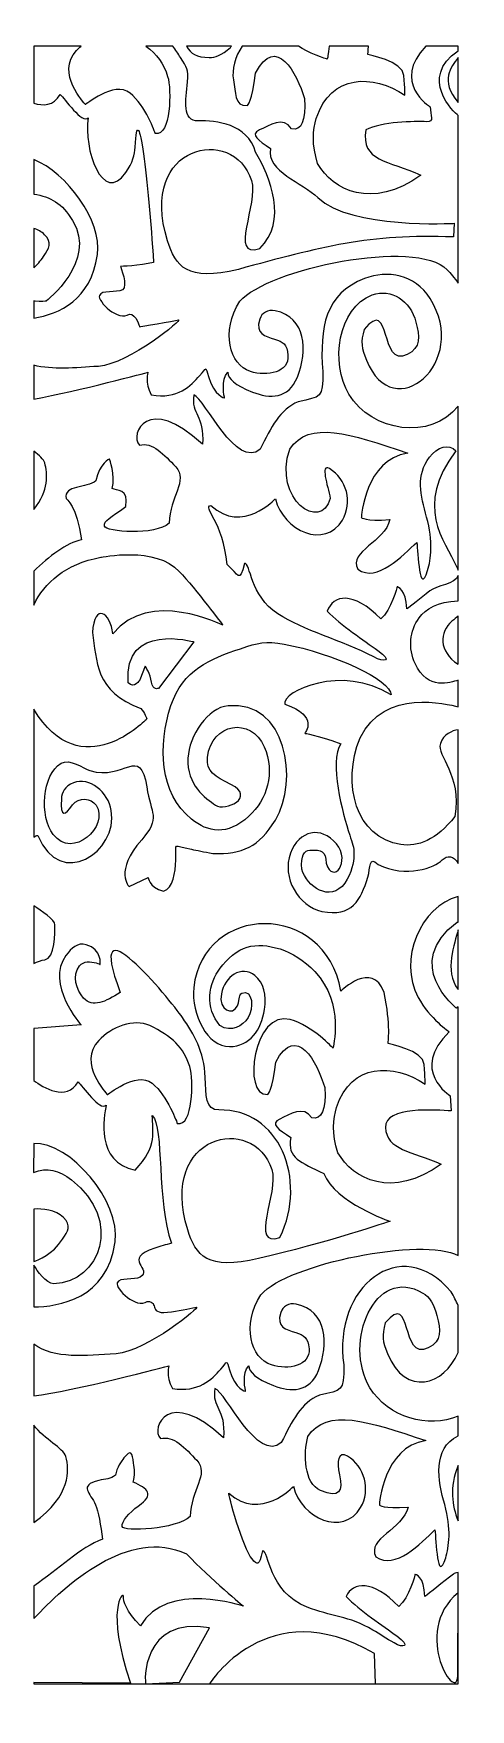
# Model space of a CAD drawing. Header units: centimetres. Extents: x 15.7 to 20.3, y -8.9 to 8.7.
import ezdxf

# ---------------------------------------------------------------- set-up
doc = ezdxf.new("R2010")
doc.units = ezdxf.units.CM
doc.header["$MEASUREMENT"] = 0
doc.layers.add('layer 1', color=7, linetype='Continuous')

msp = doc.modelspace()

# ---------------------------------------------------------------- linework, layer by layer
at = {"layer": 'layer 1', "color": 250}
for points, knots in [([(15.71183, 4.89848), (15.71183, 4.89848), (15.71183, 5.25597), (15.71183, 5.25597), (15.71183, 5.25597), (15.90934, 5.20272), (16.14661, 5.22776), (16.39223, 5.24314), (16.39223, 5.24314), (16.71988, 5.26762), (17.29063, 5.745), (17.23779, 5.73276), (17.23779, 5.73276), (17.18494, 5.72052), (16.82558, 5.65932), (16.82558, 5.65932), (16.82558, 5.65932), (16.82558, 5.65932), (16.79387, 5.79396), (16.71988, 5.79396), (16.71988, 5.79396), (16.60362, 5.70828), (16.38166, 5.92861), (16.4028, 5.98981), (16.4028, 5.98981), (16.42394, 6.05101), (16.58248, 6.01429), (16.64589, 6.05101), (16.64589, 6.05101), (16.70931, 6.08773), (16.62476, 6.29582), (16.62476, 6.29582), (16.62476, 6.29582), (16.62476, 6.29582), (16.82558, 6.3019), (16.97355, 6.33862), (16.97355, 6.33862), (16.91789, 7.18775), (16.81107, 8.13767), (16.77932, 7.55194), (16.77932, 7.55194), (16.77509, 7.47391), (16.75361, 7.38793), (16.68225, 7.28546), (16.68225, 7.28546), (16.43763, 6.93415), (16.23039, 7.53749), (16.28653, 7.86261), (16.28653, 7.86261), (16.22311, 7.78917), (16.03286, 8.0707), (15.99059, 8.10743), (15.99059, 8.10743), (15.91965, 7.98694), (15.81065, 7.98408), (15.71183, 8.01769), (15.71183, 8.01769), (15.71183, 8.01769), (15.71183, 8.61777), (15.71183, 8.61777), (15.71183, 8.61777), (15.71183, 8.61777), (16.21124, 8.61777), (16.21124, 8.61777), (16.21124, 8.61777), (16.19396, 8.60325), (16.1778, 8.58801), (16.16301, 8.57219), (16.16301, 8.57219), (15.9371, 8.33063), (16.25219, 8.01161), (16.25219, 8.00243), (16.25219, 8.00243), (16.25219, 7.98842), (16.55303, 8.25859), (16.72609, 8.12221), (16.72609, 8.12221), (16.88944, 7.99347), (16.99205, 7.69642), (16.99205, 7.69642), (16.99205, 7.69642), (17.15671, 7.66464), (17.16534, 8.15445), (17.12222, 8.29834), (17.12222, 8.29834), (17.08195, 8.43274), (17.0084, 8.53278), (16.89251, 8.61777), (16.89251, 8.61777), (16.89251, 8.61777), (17.17844, 8.61777), (17.17844, 8.61777), (17.17844, 8.61777), (17.20588, 8.57654), (17.23244, 8.53604), (17.25726, 8.49666), (17.25726, 8.49666), (17.32619, 8.38731), (17.34479, 8.37631), (17.33191, 8.24073), (17.33191, 8.24073), (17.3132, 8.04394), (17.27366, 7.82467), (17.44695, 7.82921), (17.44695, 7.82921), (17.62863, 7.83397), (17.96338, 7.80045), (18.04694, 7.50132), (18.04694, 7.50132), (18.20836, 7.2374), (18.38685, 6.76596), (18.09185, 6.48651), (18.09185, 6.48651), (17.76022, 6.36904), (18.08244, 6.96074), (18.00502, 7.20192), (18.00502, 7.20192), (17.81569, 7.79167), (16.80483, 7.5852), (17.12039, 6.5672), (17.12039, 6.5672), (17.20419, 6.2968), (17.32508, 6.13383), (17.86726, 6.26503), (17.86726, 6.26503), (18.72783, 6.4976), (19.24958, 6.64473), (20.13229, 6.60626), (20.13229, 6.60626), (20.13229, 6.60626), (20.1392, 6.75029), (20.1392, 6.75029), (20.1392, 6.75029), (20.1392, 6.75029), (19.04565, 6.68853), (18.70528, 7.02092), (18.70528, 7.02092), (18.54455, 7.17785), (18.15929, 7.29731), (18.20548, 7.53805), (18.20548, 7.53805), (18.07865, 7.62373), (17.98352, 7.68493), (18.08922, 7.73389), (18.08922, 7.73389), (18.19491, 7.78286), (18.34288, 7.88078), (18.42744, 7.74613), (18.42744, 7.74613), (18.53314, 7.72165), (18.57541, 7.83182), (18.56484, 8.06439), (18.56484, 8.06439), (18.48029, 8.33368), (18.2689, 8.74986), (18.04694, 8.33368), (18.04694, 8.33368), (18.01523, 8.02767), (17.96238, 7.99095), (17.96238, 7.99095), (17.96238, 7.99095), (17.81873, 7.97986), (17.84221, 8.13466), (17.81586, 8.26245), (17.81586, 8.26245), (17.79411, 8.36792), (17.83471, 8.50848), (17.90655, 8.61777), (17.90655, 8.61777), (17.90655, 8.61777), (18.49937, 8.61777), (18.49937, 8.61777), (18.49937, 8.61777), (18.59048, 8.54606), (18.80319, 8.48057), (18.80319, 8.48057), (18.80319, 8.48057), (18.80319, 8.48057), (18.8177, 8.53395), (18.82463, 8.61777), (18.82463, 8.61777), (18.82463, 8.61777), (19.23705, 8.61777), (19.23705, 8.61777), (19.23705, 8.61777), (19.23562, 8.55997), (19.23072, 8.52953), (19.23072, 8.52953), (19.23072, 8.52953), (19.23072, 8.52953), (19.60066, 8.45609), (19.61123, 8.3092), (19.61123, 8.3092), (19.62179, 8.16231), (19.62179, 8.10111), (19.62179, 8.10111), (19.62179, 8.10111), (19.28314, 8.32311), (18.84242, 8.32845), (18.68812, 7.85573), (18.68812, 7.85573), (18.64973, 7.7381), (18.63883, 7.58089), (18.70225, 7.37892), (18.70225, 7.37892), (18.86079, 7.09739), (19.273, 6.8893), (19.79091, 7.25651), (19.79091, 7.25651), (19.44211, 7.41564), (19.15674, 7.4034), (19.20958, 7.73389), (19.20958, 7.73389), (19.37275, 7.8234), (19.72432, 7.82402), (19.8504, 7.82111), (19.8504, 7.82111), (19.93398, 7.81921), (19.89245, 7.88198), (19.88603, 7.97871), (19.88603, 7.97871), (19.88603, 7.97871), (19.4771, 8.2329), (19.84144, 8.61777), (19.84144, 8.61777), (19.84144, 8.61777), (20.18131, 8.61777), (20.18131, 8.61777), (20.18131, 8.61777), (20.18131, 8.61777), (20.18346, 8.56885), (20.18346, 8.56885), (20.18346, 8.56885), (19.75954, 8.27931), (20.14372, 7.91456), (20.18131, 7.88594), (20.18131, 7.88594), (20.18131, 7.88594), (20.18131, 6.11887), (20.18131, 6.11887), (20.18131, 6.11887), (20.14383, 6.17548), (20.10447, 6.22256), (20.0675, 6.26062), (20.0675, 6.26062), (19.73675, 6.60129), (18.17631, 6.26851), (17.88277, 5.92856), (17.88277, 5.92856), (17.68099, 5.61056), (17.775, 5.25857), (17.99383, 5.18876), (17.99383, 5.18876), (18.17288, 5.13168), (18.40476, 5.18047), (18.38968, 5.35999), (18.38968, 5.35999), (18.37988, 5.4766), (18.33733, 5.50513), (18.24951, 5.5307), (18.24951, 5.5307), (18.15252, 5.55894), (18.04045, 5.58553), (18.09254, 5.74174), (18.09254, 5.74174), (18.11344, 5.80439), (18.17629, 5.84644), (18.25537, 5.82928), (18.25537, 5.82928), (18.58279, 5.75822), (18.60025, 5.40821), (18.48906, 5.1301), (18.48906, 5.1301), (18.39628, 4.89796), (18.19975, 4.89942), (18.01522, 4.97193), (18.01522, 4.97193), (17.82865, 5.04525), (17.7572, 5.11297), (17.7572, 5.18068), (17.7572, 5.18068), (17.67648, 5.10796), (17.72133, 4.91061), (17.72133, 4.91061), (17.72133, 4.91061), (17.72133, 4.91061), (17.61461, 4.92708), (17.55324, 5.13615), (17.55324, 5.13615), (17.51985, 5.24987), (17.53646, 5.23167), (17.45936, 5.14434), (17.45936, 5.14434), (17.36544, 5.03799), (17.22745, 4.89357), (16.94997, 4.94177), (16.94997, 4.94177), (16.87822, 5.0768), (16.91409, 5.18068), (16.91409, 5.18068), (16.91409, 5.18068), (16.91409, 5.18068), (16.18253, 4.98464), (15.71183, 4.89848)], [0, 0, 0, 0, 0.01298701, 0.01298701, 0.01298701, 0.01298701, 0.02597403, 0.02597403, 0.02597403, 0.02597403, 0.03896104, 0.03896104, 0.03896104, 0.03896104, 0.05194805, 0.05194805, 0.05194805, 0.05194805, 0.06493506, 0.06493506, 0.06493506, 0.06493506, 0.07792208, 0.07792208, 0.07792208, 0.07792208, 0.09090909, 0.09090909, 0.09090909, 0.09090909, 0.1038961, 0.1038961, 0.1038961, 0.1038961, 0.11688312, 0.11688312, 0.11688312, 0.11688312, 0.12987013, 0.12987013, 0.12987013, 0.12987013, 0.14285714, 0.14285714, 0.14285714, 0.14285714, 0.15584416, 0.15584416, 0.15584416, 0.15584416, 0.16883117, 0.16883117, 0.16883117, 0.16883117, 0.18181818, 0.18181818, 0.18181818, 0.18181818, 0.19480519, 0.19480519, 0.19480519, 0.19480519, 0.20779221, 0.20779221, 0.20779221, 0.20779221, 0.22077922, 0.22077922, 0.22077922, 0.22077922, 0.23376623, 0.23376623, 0.23376623, 0.23376623, 0.24675325, 0.24675325, 0.24675325, 0.24675325, 0.25974026, 0.25974026, 0.25974026, 0.25974026, 0.27272727, 0.27272727, 0.27272727, 0.27272727, 0.28571429, 0.28571429, 0.28571429, 0.28571429, 0.2987013, 0.2987013, 0.2987013, 0.2987013, 0.31168831, 0.31168831, 0.31168831, 0.31168831, 0.32467532, 0.32467532, 0.32467532, 0.32467532, 0.33766234, 0.33766234, 0.33766234, 0.33766234, 0.35064935, 0.35064935, 0.35064935, 0.35064935, 0.36363636, 0.36363636, 0.36363636, 0.36363636, 0.37662338, 0.37662338, 0.37662338, 0.37662338, 0.38961039, 0.38961039, 0.38961039, 0.38961039, 0.4025974, 0.4025974, 0.4025974, 0.4025974, 0.41558442, 0.41558442, 0.41558442, 0.41558442, 0.42857143, 0.42857143, 0.42857143, 0.42857143, 0.44155844, 0.44155844, 0.44155844, 0.44155844, 0.45454545, 0.45454545, 0.45454545, 0.45454545, 0.46753247, 0.46753247, 0.46753247, 0.46753247, 0.48051948, 0.48051948, 0.48051948, 0.48051948, 0.49350649, 0.49350649, 0.49350649, 0.49350649, 0.50649351, 0.50649351, 0.50649351, 0.50649351, 0.51948052, 0.51948052, 0.51948052, 0.51948052, 0.53246753, 0.53246753, 0.53246753, 0.53246753, 0.54545455, 0.54545455, 0.54545455, 0.54545455, 0.55844156, 0.55844156, 0.55844156, 0.55844156, 0.57142857, 0.57142857, 0.57142857, 0.57142857, 0.58441558, 0.58441558, 0.58441558, 0.58441558, 0.5974026, 0.5974026, 0.5974026, 0.5974026, 0.61038961, 0.61038961, 0.61038961, 0.61038961, 0.62337662, 0.62337662, 0.62337662, 0.62337662, 0.63636364, 0.63636364, 0.63636364, 0.63636364, 0.64935065, 0.64935065, 0.64935065, 0.64935065, 0.66233766, 0.66233766, 0.66233766, 0.66233766, 0.67532468, 0.67532468, 0.67532468, 0.67532468, 0.68831169, 0.68831169, 0.68831169, 0.68831169, 0.7012987, 0.7012987, 0.7012987, 0.7012987, 0.71428571, 0.71428571, 0.71428571, 0.71428571, 0.72727273, 0.72727273, 0.72727273, 0.72727273, 0.74025974, 0.74025974, 0.74025974, 0.74025974, 0.75324675, 0.75324675, 0.75324675, 0.75324675, 0.76623377, 0.76623377, 0.76623377, 0.76623377, 0.77922078, 0.77922078, 0.77922078, 0.77922078, 0.79220779, 0.79220779, 0.79220779, 0.79220779, 0.80519481, 0.80519481, 0.80519481, 0.80519481, 0.81818182, 0.81818182, 0.81818182, 0.81818182, 0.83116883, 0.83116883, 0.83116883, 0.83116883, 0.84415584, 0.84415584, 0.84415584, 0.84415584, 0.85714286, 0.85714286, 0.85714286, 0.85714286, 0.87012987, 0.87012987, 0.87012987, 0.87012987, 0.88311688, 0.88311688, 0.88311688, 0.88311688, 0.8961039, 0.8961039, 0.8961039, 0.8961039, 0.90909091, 0.90909091, 0.90909091, 0.90909091, 0.92207792, 0.92207792, 0.92207792, 0.92207792, 0.93506494, 0.93506494, 0.93506494, 0.93506494, 0.94805195, 0.94805195, 0.94805195, 0.94805195, 0.96103896, 0.96103896, 0.96103896, 0.96103896, 0.97402597, 0.97402597, 0.97402597, 0.97402597, 1, 1, 1, 1]), ([(17.32204, 8.61777), (17.32204, 8.61777), (17.79599, 8.61777), (17.79599, 8.61777), (17.79599, 8.61777), (17.79161, 8.61257), (17.78721, 8.60758), (17.7827, 8.60297), (17.7827, 8.60297), (17.68856, 8.51973), (17.61998, 8.49718), (17.56059, 8.49728), (17.56059, 8.49728), (17.42217, 8.49751), (17.36438, 8.53679), (17.32204, 8.61777)], [0, 0, 0, 0, 0.2, 0.2, 0.2, 0.2, 0.4, 0.4, 0.4, 0.4, 0.6, 0.6, 0.6, 0.6, 1, 1, 1, 1]), ([(20.18131, 8.49806), (20.18131, 8.49806), (20.18131, 8.02417), (20.18131, 8.02417), (20.18131, 8.02417), (19.98411, 8.26031), (20.10924, 8.39093), (20.18131, 8.49806)], [0, 0, 0, 0, 0.33333333, 0.33333333, 0.33333333, 0.33333333, 1, 1, 1, 1]), ([(15.71183, 5.75199), (15.71183, 5.75199), (15.71183, 5.93257), (15.71183, 5.93257), (15.71183, 5.93257), (15.7163, 5.9315), (15.72077, 5.9307), (15.72524, 5.93023), (15.72524, 5.93023), (15.78866, 5.91799), (15.84151, 5.93023), (15.84151, 5.93023), (15.84151, 5.93023), (15.84151, 5.93023), (16.38326, 6.3485), (16.12085, 6.78068), (16.12085, 6.78068), (16.01221, 6.95963), (15.88969, 7.0307), (15.71183, 7.05809), (15.71183, 7.05809), (15.71183, 7.05809), (15.71183, 7.42271), (15.71183, 7.42271), (15.71183, 7.42271), (16.05714, 7.28363), (16.43212, 6.77745), (16.38241, 6.42118), (16.38241, 6.42118), (16.31575, 5.94356), (15.97767, 5.7942), (15.71183, 5.75199)], [0, 0, 0, 0, 0.11111111, 0.11111111, 0.11111111, 0.11111111, 0.22222222, 0.22222222, 0.22222222, 0.22222222, 0.33333333, 0.33333333, 0.33333333, 0.33333333, 0.44444444, 0.44444444, 0.44444444, 0.44444444, 0.55555556, 0.55555556, 0.55555556, 0.55555556, 0.66666667, 0.66666667, 0.66666667, 0.66666667, 0.77777778, 0.77777778, 0.77777778, 0.77777778, 1, 1, 1, 1]), ([(15.71183, 6.28216), (15.71183, 6.28216), (15.71183, 6.69705), (15.71183, 6.69705), (15.71183, 6.69705), (15.75408, 6.68329), (15.79405, 6.66218), (15.82548, 6.63029), (15.82548, 6.63029), (15.91169, 6.54276), (15.87459, 6.49087), (15.81489, 6.40098), (15.81489, 6.40098), (15.78265, 6.35241), (15.74713, 6.3134), (15.71183, 6.28216)], [0, 0, 0, 0, 0.2, 0.2, 0.2, 0.2, 0.4, 0.4, 0.4, 0.4, 0.6, 0.6, 0.6, 0.6, 1, 1, 1, 1]), ([(15.71183, 0.28292), (15.71183, 0.28292), (15.71183, 1.63088), (15.71183, 1.63088), (15.71183, 1.63088), (16.21107, 0.80054), (16.90264, 1.52788), (16.90264, 1.52788), (16.90264, 1.52788), (16.90264, 1.52788), (16.88036, 1.59885), (16.84136, 1.63756), (16.84136, 1.63756), (16.35109, 1.81822), (16.37895, 2.14082), (16.32881, 2.43761), (16.32881, 2.43761), (16.35109, 2.76021), (16.51823, 2.65053), (16.54609, 2.42471), (16.54609, 2.42471), (16.92493, 2.90861), (17.7049, 2.51504), (17.7049, 2.51504), (17.7049, 2.51504), (17.7049, 2.51504), (17.42077, 2.89571), (17.24249, 3.08282), (17.24249, 3.08282), (17.00293, 3.3538), (16.41795, 3.23121), (16.41795, 3.23121), (16.41795, 3.23121), (16.04242, 3.16254), (15.82711, 2.96448), (15.71183, 2.72845), (15.71183, 2.72845), (15.71183, 2.72845), (15.71183, 3.08693), (15.71183, 3.08693), (15.71183, 3.08693), (15.87029, 3.23729), (16.0599, 3.3858), (16.21449, 3.41483), (16.21449, 3.41483), (16.16964, 3.768), (16.05304, 3.8511), (16.05304, 3.8511), (16.05304, 3.8511), (16.02614, 3.99652), (16.26831, 3.95497), (16.36697, 4.03807), (16.36697, 4.03807), (16.40285, 4.22504), (16.51048, 4.26659), (16.51048, 4.26659), (16.51048, 4.26659), (16.51048, 4.26659), (16.57326, 4.1004), (16.53738, 3.95497), (16.53738, 3.95497), (16.58223, 3.9342), (16.71677, 3.95497), (16.68089, 3.768), (16.68089, 3.768), (16.51945, 3.64335), (16.44769, 3.62258), (16.45666, 3.56025), (16.45666, 3.56025), (16.46563, 3.49793), (16.99482, 3.45638), (17.13833, 3.59142), (17.13833, 3.59142), (17.1456, 3.86971), (17.34147, 4.04038), (17.20736, 4.18416), (17.20736, 4.18416), (17.08801, 4.31215), (16.9562, 4.45218), (16.8244, 4.41201), (16.8244, 4.41201), (16.71677, 4.52627), (16.91409, 4.96254), (17.48813, 4.4224), (17.48813, 4.4224), (17.51503, 4.73402), (17.36256, 4.73402), (17.39843, 4.94177), (17.39843, 4.94177), (17.51503, 4.90022), (17.8469, 4.15233), (18.09804, 4.37047), (18.09804, 4.37047), (18.21399, 4.60107), (18.30217, 4.78902), (18.49878, 4.87091), (18.49878, 4.87091), (18.73424, 4.92328), (18.76131, 4.90473), (18.75596, 5.18821), (18.75596, 5.18821), (18.72186, 5.65413), (18.78053, 6.00989), (19.19727, 6.16855), (19.19727, 6.16855), (19.43791, 6.26019), (19.72343, 6.21559), (19.8862, 5.95888), (19.8862, 5.95888), (20.31228, 5.28694), (19.50211, 4.59782), (19.21559, 5.30888), (19.21559, 5.30888), (19.16404, 5.43681), (19.15367, 5.49599), (19.19333, 5.63185), (19.19333, 5.63185), (19.48312, 5.99042), (19.35233, 5.22073), (19.64545, 5.36801), (19.64545, 5.36801), (19.79233, 5.4418), (19.77846, 5.55471), (19.73749, 5.71041), (19.73749, 5.71041), (19.67775, 5.93729), (19.47822, 6.06894), (19.27742, 5.99497), (19.27742, 5.99497), (18.91607, 5.86183), (18.8327, 5.27767), (19.03209, 4.94915), (19.03209, 4.94915), (19.27339, 4.55159), (19.89723, 4.45865), (20.18131, 4.82268), (20.18131, 4.82268), (20.18131, 4.82268), (20.18131, 3.09532), (20.18131, 3.09532), (20.18131, 3.09532), (20.17866, 3.10582), (20.17467, 3.11706), (20.16908, 3.1291), (20.16908, 3.1291), (20.03523, 3.41742), (19.7161, 3.76014), (20.15795, 4.35446), (20.15795, 4.35446), (20.08395, 4.43421), (19.96438, 4.39466), (19.8809, 4.28539), (19.8809, 4.28539), (19.73699, 4.09704), (19.78441, 3.88667), (19.85029, 3.65447), (19.85029, 3.65447), (19.92266, 3.39947), (19.89633, 3.20791), (19.86093, 3.09394), (19.86093, 3.09394), (19.77091, 2.80397), (19.76092, 3.28802), (19.74717, 3.38891), (19.74717, 3.38891), (19.59632, 3.24915), (19.33205, 2.96058), (19.12455, 3.10486), (19.12455, 3.10486), (19.03022, 3.30151), (19.40756, 3.38891), (19.46416, 3.62926), (19.46416, 3.62926), (19.20002, 3.60741), (19.16229, 3.65111), (19.16229, 3.65111), (19.16229, 3.65111), (19.16229, 3.65111), (19.20002, 4.26291), (19.65283, 4.32846), (19.65283, 4.32846), (19.03626, 4.53657), (18.61514, 4.67806), (18.4076, 4.37216), (18.4076, 4.37216), (18.22931, 3.83621), (18.74216, 3.49536), (18.8357, 3.85232), (18.8357, 3.85232), (18.80624, 3.99205), (18.72799, 4.22245), (18.82655, 4.16544), (18.82655, 4.16544), (19.00856, 4.06018), (19.07334, 3.80778), (18.9647, 3.62417), (18.9647, 3.62417), (18.78137, 3.31432), (18.34077, 3.50687), (18.25667, 3.84776), (18.25667, 3.84776), (18.25667, 3.84776), (17.91068, 3.47194), (17.57688, 3.77651), (17.57688, 3.77651), (17.48584, 3.7648), (17.70838, 3.6008), (17.74884, 3.15565), (17.74884, 3.15565), (17.87022, 3.05022), (17.88033, 2.9448), (17.93091, 3.16737), (17.93091, 3.16737), (17.99631, 3.17578), (17.98871, 2.82756), (18.28301, 2.63512), (18.28301, 2.63512), (18.55287, 2.45866), (18.95527, 2.35896), (19.29253, 2.1812), (19.29253, 2.1812), (19.40557, 2.12162), (19.49712, 2.13319), (19.33559, 2.24949), (19.33559, 2.24949), (19.19564, 2.35025), (18.94404, 2.51914), (18.80413, 2.66274), (18.80413, 2.66274), (18.86246, 2.83656), (19.07601, 2.88146), (19.36726, 2.58165), (19.36726, 2.58165), (19.47852, 2.67537), (19.53921, 2.92137), (19.53921, 2.92137), (19.53921, 2.92137), (19.53921, 2.92137), (19.64037, 2.89794), (19.64037, 2.68708), (19.64037, 2.68708), (19.67953, 2.70975), (19.78557, 2.79903), (19.88239, 2.87671), (19.88239, 2.87671), (19.95536, 2.93521), (20.15353, 2.95018), (20.18131, 3.03846), (20.18131, 3.03846), (20.18131, 3.03846), (20.18131, 2.77323), (20.18131, 2.77323), (20.18131, 2.77323), (19.96391, 2.7608), (19.84179, 2.69008), (19.77126, 2.59373), (19.77126, 2.59373), (19.66929, 2.45444), (19.65428, 2.2748), (19.72919, 2.11087), (19.72919, 2.11087), (19.85973, 1.8252), (20.10403, 1.91049), (20.18131, 1.93624), (20.18131, 1.93624), (20.18131, 1.93624), (20.18131, 1.65592), (20.18131, 1.65592), (20.18131, 1.65592), (20.07163, 1.68544), (19.40588, 1.85734), (19.14913, 1.32846), (19.14913, 1.32846), (18.95332, 0.84338), (19.10627, 0.27458), (19.57793, 0.20433), (19.57793, 0.20433), (19.75534, 0.17789), (19.95374, 0.25062), (20.14835, 0.50104), (20.14835, 0.50104), (20.22108, 0.95021), (19.95443, 1.13737), (19.99483, 1.26838), (19.99483, 1.26838), (20.02633, 1.37052), (20.12167, 1.40438), (20.18131, 1.41435), (20.18131, 1.41435), (20.18131, 1.41435), (20.18131, 0.0052), (20.18131, 0.0052), (20.18131, 0.0052), (20.13819, 0.09285), (20.06418, 0.09268), (20.01508, 0.04293), (20.01508, 0.04293), (19.93581, -0.03739), (19.6374, -0.15047), (19.33832, -0.00644), (19.33832, -0.00644), (19.23868, 0.09521), (19.26117, -0.0384), (19.23097, -0.13903), (19.23097, -0.13903), (19.15911, -0.37829), (19.06329, -0.56569), (18.74777, -0.49911), (18.74777, -0.49911), (18.50002, -0.44684), (18.32132, -0.14382), (18.41576, 0.11259), (18.41576, 0.11259), (18.50493, 0.35472), (18.7384, 0.40672), (18.90114, 0.21151), (18.90114, 0.21151), (19.05358, 0.02871), (18.8672, -0.22422), (18.7915, 0.00738), (18.7915, 0.00738), (18.78539, 0.14221), (18.74709, 0.15216), (18.6188, 0.146), (18.6188, 0.146), (18.56579, 0.14346), (18.52, 0.08729), (18.53535, -0.055), (18.53535, -0.055), (18.5882, -0.23861), (18.83129, -0.40997), (18.98984, -0.20188), (18.98984, -0.20188), (19.06283, -0.09134), (19.08213, 0.01576), (19.08418, 0.09185), (19.08418, 0.09185), (19.08661, 0.18382), (19.06799, 0.21693), (19.03987, 0.30517), (19.03987, 0.30517), (18.96717, 0.53332), (18.81544, 1.07573), (18.94756, 1.26698), (18.94756, 1.26698), (18.67275, 1.36491), (18.56706, 1.37715), (18.56706, 1.37715), (18.56706, 1.37715), (18.56706, 1.37715), (18.7256, 1.56075), (18.35567, 1.68316), (18.35567, 1.68316), (18.32396, 1.81781), (18.95813, 2.11158), (19.47603, 1.78108), (19.47603, 1.78108), (19.47603, 1.93886), (18.85937, 2.22322), (18.35052, 2.31561), (18.35052, 2.31561), (18.15155, 2.35171), (18.07794, 2.33185), (17.88899, 2.26838), (17.88899, 2.26838), (17.57073, 2.16148), (17.28278, 2.04597), (17.15665, 1.6689), (17.15665, 1.6689), (17.01672, 1.25057), (17.03713, 0.74407), (17.3727, 0.47399), (17.3727, 0.47399), (17.54722, 0.33354), (17.74651, 0.29251), (17.9784, 0.50347), (17.9784, 0.50347), (18.17081, 0.67847), (18.25664, 0.96099), (18.13933, 1.23525), (18.13933, 1.23525), (18.00416, 1.55121), (17.58138, 1.49305), (17.54196, 1.12203), (17.54196, 1.12203), (17.52634, 0.97531), (17.61908, 0.92244), (17.78788, 0.83905), (17.78788, 0.83905), (18.05981, 0.70473), (17.72525, 0.54776), (17.62637, 0.61823), (17.62637, 0.61823), (17.51903, 0.69473), (17.32137, 0.83101), (17.33578, 1.11459), (17.33578, 1.11459), (17.34777, 1.35097), (17.54413, 1.64787), (17.76021, 1.66733), (17.76021, 1.66733), (18.37466, 1.72271), (18.50682, 0.87902), (18.25668, 0.46225), (18.25668, 0.46225), (18.087, 0.17955), (17.9082, 0.10074), (17.59913, 0.11086), (17.59913, 0.11086), (17.50368, 0.12921), (17.43007, 0.14363), (17.37377, 0.15481), (17.37377, 0.15481), (17.16726, 0.19581), (17.21313, 0.24038), (17.20782, 0.04185), (17.20782, 0.04185), (17.20436, -0.08698), (17.1798, -0.25773), (17.07676, -0.28757), (17.07676, -0.28757), (16.91821, -0.23861), (16.91821, -0.14068), (16.91821, -0.14068), (16.91821, -0.14068), (16.91821, -0.14068), (16.71739, -0.23861), (16.71739, -0.23861), (16.71739, -0.23861), (16.71739, -0.23861), (16.55266, -0.07644), (16.84854, 0.25634), (16.84854, 0.25634), (17.05183, 0.48497), (16.94606, 0.5279), (16.90176, 0.81198), (16.90176, 0.81198), (16.8313, 1.26378), (16.66862, 0.86958), (16.30246, 0.98522), (16.30246, 0.98522), (16.23113, 1.00587), (16.09362, 1.11626), (15.99906, 1.06069), (15.99906, 1.06069), (15.79885, 0.94302), (15.77159, 0.50019), (15.91627, 0.3109), (15.91627, 0.3109), (16.12376, 0.03938), (16.51006, 0.40163), (16.36874, 0.61901), (16.36874, 0.61901), (16.31893, 0.69559), (16.18212, 0.70892), (16.1212, 0.62465), (16.1212, 0.62465), (16.03788, 0.50941), (15.99282, 0.48187), (16.00301, 0.6882), (16.00301, 0.6882), (16.00619, 0.75248), (16.03878, 0.81782), (16.12998, 0.85486), (16.12998, 0.85486), (16.29856, 0.92335), (16.49587, 0.75688), (16.52854, 0.56305), (16.52854, 0.56305), (16.60212, 0.12655), (15.99073, -0.27707), (15.75557, 0.29998), (15.75557, 0.29998), (15.73865, 0.3012), (15.7242, 0.29494), (15.71183, 0.28292)], [0, 0, 0, 0, 0.00833333, 0.00833333, 0.00833333, 0.00833333, 0.01666667, 0.01666667, 0.01666667, 0.01666667, 0.025, 0.025, 0.025, 0.025, 0.03333333, 0.03333333, 0.03333333, 0.03333333, 0.04166667, 0.04166667, 0.04166667, 0.04166667, 0.05, 0.05, 0.05, 0.05, 0.05833333, 0.05833333, 0.05833333, 0.05833333, 0.06666667, 0.06666667, 0.06666667, 0.06666667, 0.075, 0.075, 0.075, 0.075, 0.08333333, 0.08333333, 0.08333333, 0.08333333, 0.09166667, 0.09166667, 0.09166667, 0.09166667, 0.1, 0.1, 0.1, 0.1, 0.10833333, 0.10833333, 0.10833333, 0.10833333, 0.11666667, 0.11666667, 0.11666667, 0.11666667, 0.125, 0.125, 0.125, 0.125, 0.13333333, 0.13333333, 0.13333333, 0.13333333, 0.14166667, 0.14166667, 0.14166667, 0.14166667, 0.15, 0.15, 0.15, 0.15, 0.15833333, 0.15833333, 0.15833333, 0.15833333, 0.16666667, 0.16666667, 0.16666667, 0.16666667, 0.175, 0.175, 0.175, 0.175, 0.18333333, 0.18333333, 0.18333333, 0.18333333, 0.19166667, 0.19166667, 0.19166667, 0.19166667, 0.2, 0.2, 0.2, 0.2, 0.20833333, 0.20833333, 0.20833333, 0.20833333, 0.21666667, 0.21666667, 0.21666667, 0.21666667, 0.225, 0.225, 0.225, 0.225, 0.23333333, 0.23333333, 0.23333333, 0.23333333, 0.24166667, 0.24166667, 0.24166667, 0.24166667, 0.25, 0.25, 0.25, 0.25, 0.25833333, 0.25833333, 0.25833333, 0.25833333, 0.26666667, 0.26666667, 0.26666667, 0.26666667, 0.275, 0.275, 0.275, 0.275, 0.28333333, 0.28333333, 0.28333333, 0.28333333, 0.29166667, 0.29166667, 0.29166667, 0.29166667, 0.3, 0.3, 0.3, 0.3, 0.30833333, 0.30833333, 0.30833333, 0.30833333, 0.31666667, 0.31666667, 0.31666667, 0.31666667, 0.325, 0.325, 0.325, 0.325, 0.33333333, 0.33333333, 0.33333333, 0.33333333, 0.34166667, 0.34166667, 0.34166667, 0.34166667, 0.35, 0.35, 0.35, 0.35, 0.35833333, 0.35833333, 0.35833333, 0.35833333, 0.36666667, 0.36666667, 0.36666667, 0.36666667, 0.375, 0.375, 0.375, 0.375, 0.38333333, 0.38333333, 0.38333333, 0.38333333, 0.39166667, 0.39166667, 0.39166667, 0.39166667, 0.4, 0.4, 0.4, 0.4, 0.40833333, 0.40833333, 0.40833333, 0.40833333, 0.41666667, 0.41666667, 0.41666667, 0.41666667, 0.425, 0.425, 0.425, 0.425, 0.43333333, 0.43333333, 0.43333333, 0.43333333, 0.44166667, 0.44166667, 0.44166667, 0.44166667, 0.45, 0.45, 0.45, 0.45, 0.45833333, 0.45833333, 0.45833333, 0.45833333, 0.46666667, 0.46666667, 0.46666667, 0.46666667, 0.475, 0.475, 0.475, 0.475, 0.48333333, 0.48333333, 0.48333333, 0.48333333, 0.49166667, 0.49166667, 0.49166667, 0.49166667, 0.5, 0.5, 0.5, 0.5, 0.50833333, 0.50833333, 0.50833333, 0.50833333, 0.51666667, 0.51666667, 0.51666667, 0.51666667, 0.525, 0.525, 0.525, 0.525, 0.53333333, 0.53333333, 0.53333333, 0.53333333, 0.54166667, 0.54166667, 0.54166667, 0.54166667, 0.55, 0.55, 0.55, 0.55, 0.55833333, 0.55833333, 0.55833333, 0.55833333, 0.56666667, 0.56666667, 0.56666667, 0.56666667, 0.575, 0.575, 0.575, 0.575, 0.58333333, 0.58333333, 0.58333333, 0.58333333, 0.59166667, 0.59166667, 0.59166667, 0.59166667, 0.6, 0.6, 0.6, 0.6, 0.60833333, 0.60833333, 0.60833333, 0.60833333, 0.61666667, 0.61666667, 0.61666667, 0.61666667, 0.625, 0.625, 0.625, 0.625, 0.63333333, 0.63333333, 0.63333333, 0.63333333, 0.64166667, 0.64166667, 0.64166667, 0.64166667, 0.65, 0.65, 0.65, 0.65, 0.65833333, 0.65833333, 0.65833333, 0.65833333, 0.66666667, 0.66666667, 0.66666667, 0.66666667, 0.675, 0.675, 0.675, 0.675, 0.68333333, 0.68333333, 0.68333333, 0.68333333, 0.69166667, 0.69166667, 0.69166667, 0.69166667, 0.7, 0.7, 0.7, 0.7, 0.70833333, 0.70833333, 0.70833333, 0.70833333, 0.71666667, 0.71666667, 0.71666667, 0.71666667, 0.725, 0.725, 0.725, 0.725, 0.73333333, 0.73333333, 0.73333333, 0.73333333, 0.74166667, 0.74166667, 0.74166667, 0.74166667, 0.75, 0.75, 0.75, 0.75, 0.75833333, 0.75833333, 0.75833333, 0.75833333, 0.76666667, 0.76666667, 0.76666667, 0.76666667, 0.775, 0.775, 0.775, 0.775, 0.78333333, 0.78333333, 0.78333333, 0.78333333, 0.79166667, 0.79166667, 0.79166667, 0.79166667, 0.8, 0.8, 0.8, 0.8, 0.80833333, 0.80833333, 0.80833333, 0.80833333, 0.81666667, 0.81666667, 0.81666667, 0.81666667, 0.825, 0.825, 0.825, 0.825, 0.83333333, 0.83333333, 0.83333333, 0.83333333, 0.84166667, 0.84166667, 0.84166667, 0.84166667, 0.85, 0.85, 0.85, 0.85, 0.85833333, 0.85833333, 0.85833333, 0.85833333, 0.86666667, 0.86666667, 0.86666667, 0.86666667, 0.875, 0.875, 0.875, 0.875, 0.88333333, 0.88333333, 0.88333333, 0.88333333, 0.89166667, 0.89166667, 0.89166667, 0.89166667, 0.9, 0.9, 0.9, 0.9, 0.90833333, 0.90833333, 0.90833333, 0.90833333, 0.91666667, 0.91666667, 0.91666667, 0.91666667, 0.925, 0.925, 0.925, 0.925, 0.93333333, 0.93333333, 0.93333333, 0.93333333, 0.94166667, 0.94166667, 0.94166667, 0.94166667, 0.95, 0.95, 0.95, 0.95, 0.95833333, 0.95833333, 0.95833333, 0.95833333, 0.96666667, 0.96666667, 0.96666667, 0.96666667, 0.975, 0.975, 0.975, 0.975, 0.98333333, 0.98333333, 0.98333333, 0.98333333, 1, 1, 1, 1]), ([(15.71183, 3.73408), (15.71183, 3.73408), (15.71183, 4.35007), (15.71183, 4.35007), (15.71183, 4.35007), (15.76927, 4.30471), (15.81543, 4.26535), (15.82881, 4.22504), (15.82881, 4.22504), (15.8548, 4.11216), (15.87603, 3.93927), (15.71183, 3.73408)], [0, 0, 0, 0, 0.25, 0.25, 0.25, 0.25, 0.5, 0.5, 0.5, 0.5, 1, 1, 1, 1]), ([(17.02521, 1.85048), (17.02521, 1.85048), (17.39848, 2.34083), (17.39848, 2.34083), (17.39848, 2.34083), (17.39848, 2.34083), (16.65194, 2.55375), (16.70765, 1.90855), (16.70765, 1.90855), (16.76894, 1.83757), (16.83022, 1.94081), (16.83022, 1.94081), (16.83022, 1.94081), (16.83022, 1.94081), (16.88593, 2.08275), (16.88593, 2.08275), (16.88593, 2.08275), (16.88593, 2.08275), (16.94164, 2.00533), (16.95279, 1.915), (16.95279, 1.915), (16.96393, 1.82467), (17.02521, 1.85048), (17.02521, 1.85048)], [0, 0, 0, 0, 0.14285714, 0.14285714, 0.14285714, 0.14285714, 0.28571429, 0.28571429, 0.28571429, 0.28571429, 0.42857143, 0.42857143, 0.42857143, 0.42857143, 0.57142857, 0.57142857, 0.57142857, 0.57142857, 0.71428571, 0.71428571, 0.71428571, 0.71428571, 1, 1, 1, 1]), ([(20.18131, 2.61326), (20.18131, 2.61326), (20.18131, 2.10405), (20.18131, 2.10405), (20.18131, 2.10405), (19.97572, 2.23935), (19.9823, 2.44657), (20.11633, 2.55687), (20.11633, 2.55687), (20.14412, 2.57973), (20.16344, 2.59434), (20.18131, 2.61326)], [0, 0, 0, 0, 0.25, 0.25, 0.25, 0.25, 0.5, 0.5, 0.5, 0.5, 1, 1, 1, 1]), ([(15.71183, -5.60203), (15.71183, -5.60203), (15.71183, -5.06064), (15.71183, -5.06064), (15.71183, -5.06064), (15.93549, -5.21803), (16.25022, -5.17996), (16.57999, -5.15931), (16.57999, -5.15931), (16.90764, -5.13483), (17.4784, -4.65745), (17.42555, -4.66969), (17.42555, -4.66969), (17.39583, -4.67656), (17.26912, -4.69895), (17.16393, -4.71722), (17.16393, -4.71722), (16.90002, -4.76301), (17.04343, -4.60848), (16.90764, -4.60848), (16.90764, -4.60848), (16.79138, -4.69417), (16.56942, -4.47384), (16.59056, -4.41263), (16.59056, -4.41263), (16.6117, -4.35143), (16.77024, -4.38815), (16.83366, -4.35143), (16.83366, -4.35143), (16.97216, -4.27124), (16.63502, -4.16012), (16.98592, -4.04745), (16.98592, -4.04745), (17.0429, -4.02916), (17.10583, -4.01022), (17.16131, -3.99646), (17.16131, -3.99646), (17.00277, -3.5558), (17.08732, -2.7724), (16.96049, -2.65), (16.96049, -2.65), (16.96049, -2.80912), (17.02391, -2.96825), (16.78081, -3.2253), (16.78081, -3.2253), (16.35803, -3.13962), (16.45315, -2.66224), (16.47429, -2.53983), (16.47429, -2.53983), (16.41088, -2.61327), (16.22063, -2.33174), (16.17835, -2.29502), (16.17835, -2.29502), (16.05294, -2.50804), (15.80851, -2.35346), (15.71183, -2.27954), (15.71183, -2.27954), (15.71183, -2.27954), (15.71183, -1.73186), (15.71183, -1.73186), (15.71183, -1.73186), (15.71183, -1.73186), (16.21006, -1.69523), (16.21006, -1.69523), (16.21006, -1.69523), (16.21006, -1.69523), (15.82854, -1.26259), (16.05115, -0.96408), (16.05115, -0.96408), (16.11025, -0.8848), (16.1736, -0.82407), (16.26536, -0.85077), (16.26536, -0.85077), (16.43646, -0.90064), (16.41088, -1.05872), (16.41088, -1.05872), (16.41088, -1.05872), (16.41088, -1.05872), (16.34223, -1.02412), (16.2756, -1.03131), (16.2756, -1.03131), (16.24531, -1.03459), (16.21543, -1.04652), (16.1926, -1.07424), (16.1926, -1.07424), (16.11111, -1.17321), (16.16206, -1.33018), (16.2371, -1.41215), (16.2371, -1.41215), (16.33365, -1.51762), (16.46372, -1.45348), (16.62227, -1.3525), (16.62227, -1.3525), (16.22712, -0.30643), (17.14843, -1.42867), (17.27806, -1.61831), (17.27806, -1.61831), (17.39993, -1.7966), (17.50861, -1.97129), (17.51743, -2.24815), (17.51743, -2.24815), (17.5233, -2.43248), (17.52404, -2.59497), (17.66056, -2.5914), (17.66056, -2.5914), (18.29457, -2.5748), (18.60075, -3.31686), (18.30546, -3.9341), (18.30546, -3.9341), (17.97382, -4.05157), (18.29604, -3.45987), (18.21862, -3.21869), (18.21862, -3.21869), (18.0293, -2.62895), (17.01844, -2.83541), (17.33399, -3.85341), (17.33399, -3.85341), (17.41779, -4.12381), (17.53868, -4.28679), (18.08086, -4.15558), (18.08086, -4.15558), (18.77845, -3.99646), (19.46546, -3.76389), (19.46546, -3.76389), (19.46546, -3.76389), (19.46546, -3.76389), (18.88414, -3.56804), (18.76788, -3.26202), (18.76788, -3.26202), (18.52478, -3.13962), (18.37681, -3.1029), (18.41908, -2.88257), (18.41908, -2.88257), (18.29225, -2.79688), (18.19712, -2.73568), (18.30282, -2.68672), (18.30282, -2.68672), (18.40851, -2.63775), (18.55649, -2.53983), (18.64104, -2.67448), (18.64104, -2.67448), (18.74674, -2.69896), (18.78902, -2.58879), (18.77845, -2.35622), (18.77845, -2.35622), (18.69389, -2.08693), (18.4825, -1.67075), (18.26054, -2.08693), (18.26054, -2.08693), (18.22883, -2.39294), (18.17598, -2.42967), (18.17598, -2.42967), (18.17598, -2.42967), (17.899, -2.45103), (18.03039, -1.5298), (18.41341, -1.63875), (18.41341, -1.63875), (18.6534, -1.70703), (18.863, -1.94004), (18.863, -1.94004), (18.863, -1.94004), (18.863, -1.94004), (18.98984, -1.4749), (18.67275, -1.13217), (18.67275, -1.13217), (18.44611, -0.89595), (18.16006, -0.82231), (17.96129, -0.87552), (17.96129, -0.87552), (17.85419, -0.90416), (17.74983, -1.00354), (17.67626, -1.09674), (17.67626, -1.09674), (17.55053, -1.25604), (17.51337, -1.51716), (17.67346, -1.70303), (17.67346, -1.70303), (17.79484, -1.778), (17.90777, -1.71009), (17.9701, -1.61838), (17.9701, -1.61838), (18.03107, -1.52861), (18.02203, -1.3142), (17.90452, -1.36101), (17.90452, -1.36101), (17.86477, -1.37684), (17.89131, -1.41015), (17.85708, -1.49322), (17.85708, -1.49322), (17.81084, -1.60543), (17.65394, -1.54205), (17.6882, -1.36614), (17.6882, -1.36614), (17.72267, -1.18877), (17.89678, -1.05998), (18.04205, -1.1754), (18.04205, -1.1754), (18.1334, -1.24798), (18.16428, -1.3804), (18.14218, -1.53286), (18.14218, -1.53286), (18.11114, -1.74712), (17.9852, -1.92368), (17.77419, -1.92333), (17.77419, -1.92333), (17.54412, -1.92295), (17.36571, -1.5887), (17.39746, -1.30164), (17.39746, -1.30164), (17.4954, -0.41591), (18.78184, -0.38063), (18.94756, -1.34026), (18.94756, -1.34026), (18.94756, -1.34026), (19.27521, -1.00976), (19.40205, -1.3525), (19.40205, -1.3525), (19.47603, -1.69523), (19.44433, -1.89108), (19.44433, -1.89108), (19.44433, -1.89108), (19.44433, -1.89108), (19.81426, -1.96452), (19.82483, -2.11141), (19.82483, -2.11141), (19.8354, -2.2583), (19.8354, -2.3195), (19.8354, -2.3195), (19.8354, -2.3195), (19.49674, -2.0975), (19.05602, -2.09216), (18.90172, -2.56488), (18.90172, -2.56488), (18.86333, -2.68251), (18.85243, -2.83972), (18.91585, -3.04169), (18.91585, -3.04169), (19.07439, -3.32323), (19.4866, -3.53131), (20.00451, -3.1641), (20.00451, -3.1641), (19.69115, -3.02114), (19.42896, -3.0165), (19.41726, -2.77735), (19.41726, -2.77735), (19.40608, -2.54727), (19.95859, -2.5934), (20.1102, -2.60103), (20.1102, -2.60103), (20.1102, -2.60103), (20.09964, -2.44191), (20.09964, -2.44191), (20.09964, -2.44191), (20.09964, -2.44191), (19.66629, -2.17261), (20.08907, -1.76868), (20.08907, -1.76868), (20.08907, -1.76868), (19.88157, -1.62957), (19.76094, -1.40587), (19.76094, -1.40587), (19.54484, -1.00517), (19.78906, -0.44711), (20.18131, -0.34249), (20.18131, -0.34249), (20.18131, -0.34249), (20.18131, -0.61692), (20.18131, -0.61692), (20.18131, -0.61692), (20.17896, -0.61483), (20.17612, -0.61327), (20.17259, -0.61253), (20.17259, -0.61253), (19.58274, -1.05234), (20.16451, -1.52023), (20.16451, -1.52023), (20.16451, -1.52023), (20.16451, -1.52023), (20.17152, -1.51453), (20.18131, -1.50505), (20.18131, -1.50505), (20.18131, -1.50505), (20.18131, -4.12599), (20.18131, -4.12599), (20.18131, -4.12599), (19.81693, -3.92544), (18.3877, -4.20996), (18.10441, -4.53804), (18.10441, -4.53804), (17.90262, -4.85604), (17.99664, -5.20803), (18.21547, -5.27784), (18.21547, -5.27784), (18.39452, -5.33492), (18.62639, -5.28613), (18.61131, -5.10661), (18.61131, -5.10661), (18.60151, -4.99), (18.55897, -4.96147), (18.47114, -4.9359), (18.47114, -4.9359), (18.37416, -4.90766), (18.26208, -4.88107), (18.31418, -4.72486), (18.31418, -4.72486), (18.33507, -4.6622), (18.39792, -4.62016), (18.47701, -4.63732), (18.47701, -4.63732), (18.80443, -4.70838), (18.82188, -5.05839), (18.71069, -5.3365), (18.71069, -5.3365), (18.61792, -5.56863), (18.42138, -5.56718), (18.23685, -5.49467), (18.23685, -5.49467), (18.05029, -5.42135), (17.97884, -5.35362), (17.97884, -5.28592), (17.97884, -5.28592), (17.89811, -5.35863), (17.94296, -5.55599), (17.94296, -5.55599), (17.94296, -5.55599), (17.94296, -5.55599), (17.83624, -5.53952), (17.77488, -5.33045), (17.77488, -5.33045), (17.74149, -5.21672), (17.75809, -5.23493), (17.681, -5.32226), (17.681, -5.32226), (17.58708, -5.42861), (17.44909, -5.57303), (17.1716, -5.52483), (17.1716, -5.52483), (17.09985, -5.3898), (17.13573, -5.28592), (17.13573, -5.28592), (17.13573, -5.28592), (17.13573, -5.28592), (16.11939, -5.55824), (15.71183, -5.60203)], [0, 0, 0, 0, 0.01149425, 0.01149425, 0.01149425, 0.01149425, 0.02298851, 0.02298851, 0.02298851, 0.02298851, 0.03448276, 0.03448276, 0.03448276, 0.03448276, 0.04597701, 0.04597701, 0.04597701, 0.04597701, 0.05747126, 0.05747126, 0.05747126, 0.05747126, 0.06896552, 0.06896552, 0.06896552, 0.06896552, 0.08045977, 0.08045977, 0.08045977, 0.08045977, 0.09195402, 0.09195402, 0.09195402, 0.09195402, 0.10344828, 0.10344828, 0.10344828, 0.10344828, 0.11494253, 0.11494253, 0.11494253, 0.11494253, 0.12643678, 0.12643678, 0.12643678, 0.12643678, 0.13793103, 0.13793103, 0.13793103, 0.13793103, 0.14942529, 0.14942529, 0.14942529, 0.14942529, 0.16091954, 0.16091954, 0.16091954, 0.16091954, 0.17241379, 0.17241379, 0.17241379, 0.17241379, 0.18390805, 0.18390805, 0.18390805, 0.18390805, 0.1954023, 0.1954023, 0.1954023, 0.1954023, 0.20689655, 0.20689655, 0.20689655, 0.20689655, 0.2183908, 0.2183908, 0.2183908, 0.2183908, 0.22988506, 0.22988506, 0.22988506, 0.22988506, 0.24137931, 0.24137931, 0.24137931, 0.24137931, 0.25287356, 0.25287356, 0.25287356, 0.25287356, 0.26436782, 0.26436782, 0.26436782, 0.26436782, 0.27586207, 0.27586207, 0.27586207, 0.27586207, 0.28735632, 0.28735632, 0.28735632, 0.28735632, 0.29885057, 0.29885057, 0.29885057, 0.29885057, 0.31034483, 0.31034483, 0.31034483, 0.31034483, 0.32183908, 0.32183908, 0.32183908, 0.32183908, 0.33333333, 0.33333333, 0.33333333, 0.33333333, 0.34482759, 0.34482759, 0.34482759, 0.34482759, 0.35632184, 0.35632184, 0.35632184, 0.35632184, 0.36781609, 0.36781609, 0.36781609, 0.36781609, 0.37931034, 0.37931034, 0.37931034, 0.37931034, 0.3908046, 0.3908046, 0.3908046, 0.3908046, 0.40229885, 0.40229885, 0.40229885, 0.40229885, 0.4137931, 0.4137931, 0.4137931, 0.4137931, 0.42528736, 0.42528736, 0.42528736, 0.42528736, 0.43678161, 0.43678161, 0.43678161, 0.43678161, 0.44827586, 0.44827586, 0.44827586, 0.44827586, 0.45977011, 0.45977011, 0.45977011, 0.45977011, 0.47126437, 0.47126437, 0.47126437, 0.47126437, 0.48275862, 0.48275862, 0.48275862, 0.48275862, 0.49425287, 0.49425287, 0.49425287, 0.49425287, 0.50574713, 0.50574713, 0.50574713, 0.50574713, 0.51724138, 0.51724138, 0.51724138, 0.51724138, 0.52873563, 0.52873563, 0.52873563, 0.52873563, 0.54022989, 0.54022989, 0.54022989, 0.54022989, 0.55172414, 0.55172414, 0.55172414, 0.55172414, 0.56321839, 0.56321839, 0.56321839, 0.56321839, 0.57471264, 0.57471264, 0.57471264, 0.57471264, 0.5862069, 0.5862069, 0.5862069, 0.5862069, 0.59770115, 0.59770115, 0.59770115, 0.59770115, 0.6091954, 0.6091954, 0.6091954, 0.6091954, 0.62068966, 0.62068966, 0.62068966, 0.62068966, 0.63218391, 0.63218391, 0.63218391, 0.63218391, 0.64367816, 0.64367816, 0.64367816, 0.64367816, 0.65517241, 0.65517241, 0.65517241, 0.65517241, 0.66666667, 0.66666667, 0.66666667, 0.66666667, 0.67816092, 0.67816092, 0.67816092, 0.67816092, 0.68965517, 0.68965517, 0.68965517, 0.68965517, 0.70114943, 0.70114943, 0.70114943, 0.70114943, 0.71264368, 0.71264368, 0.71264368, 0.71264368, 0.72413793, 0.72413793, 0.72413793, 0.72413793, 0.73563218, 0.73563218, 0.73563218, 0.73563218, 0.74712644, 0.74712644, 0.74712644, 0.74712644, 0.75862069, 0.75862069, 0.75862069, 0.75862069, 0.77011494, 0.77011494, 0.77011494, 0.77011494, 0.7816092, 0.7816092, 0.7816092, 0.7816092, 0.79310345, 0.79310345, 0.79310345, 0.79310345, 0.8045977, 0.8045977, 0.8045977, 0.8045977, 0.81609195, 0.81609195, 0.81609195, 0.81609195, 0.82758621, 0.82758621, 0.82758621, 0.82758621, 0.83908046, 0.83908046, 0.83908046, 0.83908046, 0.85057471, 0.85057471, 0.85057471, 0.85057471, 0.86206897, 0.86206897, 0.86206897, 0.86206897, 0.87356322, 0.87356322, 0.87356322, 0.87356322, 0.88505747, 0.88505747, 0.88505747, 0.88505747, 0.89655172, 0.89655172, 0.89655172, 0.89655172, 0.90804598, 0.90804598, 0.90804598, 0.90804598, 0.91954023, 0.91954023, 0.91954023, 0.91954023, 0.93103448, 0.93103448, 0.93103448, 0.93103448, 0.94252874, 0.94252874, 0.94252874, 0.94252874, 0.95402299, 0.95402299, 0.95402299, 0.95402299, 0.96551724, 0.96551724, 0.96551724, 0.96551724, 0.97701149, 0.97701149, 0.97701149, 0.97701149, 1, 1, 1, 1]), ([(15.71183, -1.04802), (15.71183, -1.04802), (15.71183, -0.44131), (15.71183, -0.44131), (15.71183, -0.44131), (15.79136, -0.49143), (15.93525, -0.5894), (15.93525, -0.64254), (15.93525, -0.64254), (15.93525, -0.71599), (15.93525, -0.99752), (15.82955, -1.00976), (15.82955, -1.00976), (15.79365, -1.01393), (15.75164, -1.02941), (15.71183, -1.04802)], [0, 0, 0, 0, 0.2, 0.2, 0.2, 0.2, 0.4, 0.4, 0.4, 0.4, 0.6, 0.6, 0.6, 0.6, 1, 1, 1, 1]), ([(20.18131, -0.69498), (20.18131, -0.69498), (20.18131, -1.32049), (20.18131, -1.32049), (20.18131, -1.32049), (20.03008, -1.12433), (20.14807, -0.83554), (20.18131, -0.69498)], [0, 0, 0, 0, 0.33333333, 0.33333333, 0.33333333, 0.33333333, 1, 1, 1, 1]), ([(16.48486, -2.42967), (16.48486, -2.42049), (16.16977, -2.10147), (16.39568, -1.85991), (16.39568, -1.85991), (16.52689, -1.71963), (16.76565, -1.6228), (16.93415, -1.70313), (16.93415, -1.70313), (17.16518, -1.81327), (17.29582, -1.93657), (17.3549, -2.13375), (17.3549, -2.13375), (17.39802, -2.27764), (17.38939, -2.76746), (17.22473, -2.73568), (17.22473, -2.73568), (17.22473, -2.73568), (17.12212, -2.43862), (16.95877, -2.30989), (16.95877, -2.30989), (16.78571, -2.17351), (16.48486, -2.44368), (16.48486, -2.42967)], [0, 0, 0, 0, 0.14285714, 0.14285714, 0.14285714, 0.14285714, 0.28571429, 0.28571429, 0.28571429, 0.28571429, 0.42857143, 0.42857143, 0.42857143, 0.42857143, 0.57142857, 0.57142857, 0.57142857, 0.57142857, 0.71428571, 0.71428571, 0.71428571, 0.71428571, 1, 1, 1, 1]), ([(15.71183, -4.66555), (15.71183, -4.66555), (15.71183, -4.22643), (15.71183, -4.22643), (15.71183, -4.22643), (15.74981, -4.28879), (15.83724, -4.41567), (15.92468, -4.42488), (15.92468, -4.42488), (16.40969, -4.40166), (16.65645, -3.75669), (16.10988, -3.32781), (16.10988, -3.32781), (15.97648, -3.22314), (15.85047, -3.19227), (15.70922, -3.25007), (15.70922, -3.25007), (15.70922, -3.25007), (15.71183, -2.94368), (15.71183, -2.94368), (15.71183, -2.94368), (16.08969, -2.92408), (16.62919, -3.55831), (16.57017, -3.98126), (16.57017, -3.98126), (16.48607, -4.58395), (15.96982, -4.66394), (15.71183, -4.66555)], [0, 0, 0, 0, 0.125, 0.125, 0.125, 0.125, 0.25, 0.25, 0.25, 0.25, 0.375, 0.375, 0.375, 0.375, 0.5, 0.5, 0.5, 0.5, 0.625, 0.625, 0.625, 0.625, 0.75, 0.75, 0.75, 0.75, 1, 1, 1, 1]), ([(15.71183, -4.18712), (15.71183, -4.18712), (15.71183, -3.63491), (15.71183, -3.63491), (15.71183, -3.63491), (15.79832, -3.63142), (15.94163, -3.64029), (16.02492, -3.72482), (16.02492, -3.72482), (16.11113, -3.81234), (16.07403, -3.86424), (16.01433, -3.95413), (16.01433, -3.95413), (15.90704, -4.11574), (15.76359, -4.17153), (15.71183, -4.18712)], [0, 0, 0, 0, 0.2, 0.2, 0.2, 0.2, 0.4, 0.4, 0.4, 0.4, 0.6, 0.6, 0.6, 0.6, 1, 1, 1, 1]), ([(15.71183, -8.63592), (15.71183, -8.63592), (15.71183, -8.62401), (15.71183, -8.62401), (15.71183, -8.62401), (15.71183, -8.62401), (16.73107, -8.62978), (16.73107, -8.62978), (16.73107, -8.62978), (16.462, -7.84034), (16.65546, -7.66256), (16.65546, -7.7145), (16.65546, -7.7145), (16.65546, -7.76643), (16.68236, -7.8703), (16.83484, -8.02611), (16.83484, -8.02611), (17.11289, -7.5483), (17.92012, -7.81837), (17.92012, -7.81837), (17.92012, -7.81837), (17.92012, -7.81837), (17.57929, -7.53791), (17.31918, -7.26784), (17.31918, -7.26784), (16.71802, -6.98337), (16.04239, -7.59447), (15.71183, -7.95027), (15.71183, -7.95027), (15.71183, -7.95027), (15.71183, -7.60923), (15.71183, -7.60923), (15.71183, -7.60923), (15.97252, -7.42801), (16.20386, -7.20279), (16.43612, -7.11188), (16.43612, -7.11188), (16.41861, -6.97393), (16.39013, -6.81706), (16.36195, -6.75039), (16.36195, -6.75039), (16.30959, -6.62649), (16.17594, -6.54933), (16.39775, -6.49532), (16.39775, -6.49532), (16.46457, -6.47906), (16.52503, -6.47905), (16.57127, -6.44009), (16.57127, -6.44009), (16.58696, -6.3583), (16.63373, -6.29275), (16.66187, -6.25794), (16.66187, -6.25794), (16.73942, -6.16195), (16.74581, -6.20406), (16.76392, -6.3127), (16.76392, -6.3127), (16.7736, -6.37073), (16.77741, -6.44347), (16.75902, -6.51163), (16.75902, -6.51163), (16.91402, -6.58342), (16.99117, -6.63903), (16.81224, -6.76498), (16.81224, -6.76498), (16.71441, -6.83384), (16.63623, -6.92948), (16.64331, -6.97864), (16.64331, -6.97864), (16.65228, -7.04097), (17.21645, -7.01022), (17.35996, -6.87518), (17.35996, -6.87518), (17.36723, -6.59689), (17.5631, -6.42622), (17.429, -6.28244), (17.429, -6.28244), (17.30964, -6.15445), (17.17784, -6.01442), (17.04603, -6.05458), (17.04603, -6.05458), (16.9384, -5.94032), (17.13573, -5.50406), (17.70976, -6.0442), (17.70976, -6.0442), (17.73667, -5.73258), (17.58419, -5.73258), (17.62007, -5.52483), (17.62007, -5.52483), (17.73667, -5.56638), (18.06853, -6.31427), (18.31967, -6.09613), (18.31967, -6.09613), (18.43562, -5.86553), (18.5238, -5.67758), (18.72041, -5.59569), (18.72041, -5.59569), (18.95588, -5.54332), (18.98294, -5.56187), (18.9776, -5.27838), (18.9776, -5.27838), (18.85575, -4.45962), (19.58116, -3.87754), (20.10783, -4.50772), (20.10783, -4.50772), (20.13863, -4.5563), (20.16276, -4.60497), (20.18131, -4.65319), (20.18131, -4.65319), (20.18131, -4.65319), (20.18131, -5.14702), (20.18131, -5.14702), (20.18131, -5.14702), (20.04055, -5.48739), (19.62565, -5.62534), (19.43722, -5.15772), (19.43722, -5.15772), (19.38567, -5.02979), (19.37531, -4.97061), (19.41497, -4.83475), (19.41497, -4.83475), (19.70475, -4.47618), (19.57397, -5.24587), (19.86709, -5.09859), (19.86709, -5.09859), (20.01396, -5.0248), (20.00009, -4.91189), (19.95912, -4.75619), (19.95912, -4.75619), (19.93159, -4.65163), (19.88201, -4.55378), (19.80942, -4.5201), (19.80942, -4.5201), (19.31045, -4.22119), (18.96393, -5.03998), (19.25373, -5.51745), (19.25373, -5.51745), (19.44345, -5.83003), (19.86967, -5.95433), (20.18131, -5.81626), (20.18131, -5.81626), (20.18131, -5.81626), (20.18131, -6.02522), (20.18131, -6.02522), (20.18131, -6.02522), (19.90988, -6.15308), (19.9697, -6.50039), (20.04043, -6.74963), (20.04043, -6.74963), (20.11279, -7.00463), (20.08646, -7.19619), (20.05106, -7.31017), (20.05106, -7.31017), (19.96105, -7.60013), (19.95105, -7.11608), (19.9373, -7.01519), (19.9373, -7.01519), (19.78645, -7.15495), (19.52218, -7.44352), (19.31469, -7.29924), (19.31469, -7.29924), (19.22035, -7.10259), (19.59769, -7.01519), (19.65429, -6.77484), (19.65429, -6.77484), (19.39015, -6.79669), (19.35242, -6.75299), (19.35242, -6.75299), (19.35242, -6.75299), (19.35242, -6.75299), (19.39015, -6.1412), (19.84296, -6.07565), (19.84296, -6.07565), (19.2264, -5.86753), (18.80528, -5.72605), (18.59774, -6.03195), (18.59774, -6.03195), (18.55529, -6.2122), (18.5553, -6.52766), (18.73306, -6.60038), (18.73306, -6.60038), (18.93612, -6.68342), (18.96992, -6.61501), (18.93202, -6.43523), (18.93202, -6.43523), (18.90256, -6.29551), (18.91812, -6.18166), (19.01669, -6.23866), (19.01669, -6.23866), (19.19869, -6.34392), (19.26347, -6.59633), (19.15483, -6.77993), (19.15483, -6.77993), (18.9715, -7.08978), (18.5309, -6.89724), (18.4468, -6.55634), (18.4468, -6.55634), (18.4468, -6.55634), (18.10081, -6.93216), (17.76701, -6.62759), (17.76701, -6.62759), (17.7557, -6.62904), (17.91401, -7.21232), (18.01151, -7.3224), (18.01151, -7.3224), (18.06794, -7.38609), (18.08311, -7.40367), (18.12104, -7.23674), (18.12104, -7.23674), (18.19431, -7.22732), (18.17593, -7.66516), (18.59323, -7.83072), (18.59323, -7.83072), (18.83445, -7.92644), (19.03798, -7.92183), (19.2845, -8.07105), (19.2845, -8.07105), (19.35663, -8.1147), (19.42958, -8.16149), (19.50729, -8.20641), (19.50729, -8.20641), (19.61017, -8.26725), (19.68477, -8.23933), (19.53684, -8.13289), (19.53684, -8.13289), (19.3959, -8.03147), (19.14274, -7.8615), (19.00358, -7.71758), (19.00358, -7.71758), (19.07298, -7.56407), (19.27994, -7.53684), (19.55739, -7.82245), (19.55739, -7.82245), (19.66866, -7.72874), (19.72935, -7.48274), (19.72935, -7.48274), (19.72935, -7.48274), (19.72935, -7.48274), (19.8305, -7.50617), (19.8305, -7.71702), (19.8305, -7.71702), (19.87791, -7.68957), (20.02326, -7.56457), (20.13171, -7.48063), (20.13171, -7.48063), (20.13871, -7.47521), (20.15731, -7.47119), (20.18131, -7.46633), (20.18131, -7.46633), (20.18131, -7.46633), (20.18131, -8.63592), (20.18131, -8.63592), (20.18131, -8.63592), (20.18131, -8.63592), (15.71183, -8.63592), (15.71183, -8.63592)], [0, 0, 0, 0, 0.01538462, 0.01538462, 0.01538462, 0.01538462, 0.03076923, 0.03076923, 0.03076923, 0.03076923, 0.04615385, 0.04615385, 0.04615385, 0.04615385, 0.06153846, 0.06153846, 0.06153846, 0.06153846, 0.07692308, 0.07692308, 0.07692308, 0.07692308, 0.09230769, 0.09230769, 0.09230769, 0.09230769, 0.10769231, 0.10769231, 0.10769231, 0.10769231, 0.12307692, 0.12307692, 0.12307692, 0.12307692, 0.13846154, 0.13846154, 0.13846154, 0.13846154, 0.15384615, 0.15384615, 0.15384615, 0.15384615, 0.16923077, 0.16923077, 0.16923077, 0.16923077, 0.18461538, 0.18461538, 0.18461538, 0.18461538, 0.2, 0.2, 0.2, 0.2, 0.21538462, 0.21538462, 0.21538462, 0.21538462, 0.23076923, 0.23076923, 0.23076923, 0.23076923, 0.24615385, 0.24615385, 0.24615385, 0.24615385, 0.26153846, 0.26153846, 0.26153846, 0.26153846, 0.27692308, 0.27692308, 0.27692308, 0.27692308, 0.29230769, 0.29230769, 0.29230769, 0.29230769, 0.30769231, 0.30769231, 0.30769231, 0.30769231, 0.32307692, 0.32307692, 0.32307692, 0.32307692, 0.33846154, 0.33846154, 0.33846154, 0.33846154, 0.35384615, 0.35384615, 0.35384615, 0.35384615, 0.36923077, 0.36923077, 0.36923077, 0.36923077, 0.38461538, 0.38461538, 0.38461538, 0.38461538, 0.4, 0.4, 0.4, 0.4, 0.41538462, 0.41538462, 0.41538462, 0.41538462, 0.43076923, 0.43076923, 0.43076923, 0.43076923, 0.44615385, 0.44615385, 0.44615385, 0.44615385, 0.46153846, 0.46153846, 0.46153846, 0.46153846, 0.47692308, 0.47692308, 0.47692308, 0.47692308, 0.49230769, 0.49230769, 0.49230769, 0.49230769, 0.50769231, 0.50769231, 0.50769231, 0.50769231, 0.52307692, 0.52307692, 0.52307692, 0.52307692, 0.53846154, 0.53846154, 0.53846154, 0.53846154, 0.55384615, 0.55384615, 0.55384615, 0.55384615, 0.56923077, 0.56923077, 0.56923077, 0.56923077, 0.58461538, 0.58461538, 0.58461538, 0.58461538, 0.6, 0.6, 0.6, 0.6, 0.61538462, 0.61538462, 0.61538462, 0.61538462, 0.63076923, 0.63076923, 0.63076923, 0.63076923, 0.64615385, 0.64615385, 0.64615385, 0.64615385, 0.66153846, 0.66153846, 0.66153846, 0.66153846, 0.67692308, 0.67692308, 0.67692308, 0.67692308, 0.69230769, 0.69230769, 0.69230769, 0.69230769, 0.70769231, 0.70769231, 0.70769231, 0.70769231, 0.72307692, 0.72307692, 0.72307692, 0.72307692, 0.73846154, 0.73846154, 0.73846154, 0.73846154, 0.75384615, 0.75384615, 0.75384615, 0.75384615, 0.76923077, 0.76923077, 0.76923077, 0.76923077, 0.78461538, 0.78461538, 0.78461538, 0.78461538, 0.8, 0.8, 0.8, 0.8, 0.81538462, 0.81538462, 0.81538462, 0.81538462, 0.83076923, 0.83076923, 0.83076923, 0.83076923, 0.84615385, 0.84615385, 0.84615385, 0.84615385, 0.86153846, 0.86153846, 0.86153846, 0.86153846, 0.87692308, 0.87692308, 0.87692308, 0.87692308, 0.89230769, 0.89230769, 0.89230769, 0.89230769, 0.90769231, 0.90769231, 0.90769231, 0.90769231, 0.92307692, 0.92307692, 0.92307692, 0.92307692, 0.93846154, 0.93846154, 0.93846154, 0.93846154, 0.95384615, 0.95384615, 0.95384615, 0.95384615, 0.96923077, 0.96923077, 0.96923077, 0.96923077, 1, 1, 1, 1]), ([(15.71183, -6.9393), (15.71183, -6.9393), (15.71183, -5.9113), (15.71183, -5.9113), (15.71183, -5.9113), (15.82962, -6.06718), (16.02073, -6.15209), (16.05045, -6.24156), (16.05045, -6.24156), (16.08479, -6.3907), (16.11084, -6.64454), (15.71183, -6.9393)], [0, 0, 0, 0, 0.25, 0.25, 0.25, 0.25, 0.5, 0.5, 0.5, 0.5, 1, 1, 1, 1]), ([(20.18131, -6.33881), (20.18131, -6.33881), (20.18131, -6.91971), (20.18131, -6.91971), (20.18131, -6.91971), (20.11769, -6.7584), (20.08843, -6.57086), (20.18131, -6.33881)], [0, 0, 0, 0, 0.33333333, 0.33333333, 0.33333333, 0.33333333, 1, 1, 1, 1]), ([(17.56135, -8.639), (17.56135, -8.639), (18.17126, -7.66256), (19.30139, -8.31696), (19.30139, -8.31696), (19.30139, -8.31696), (19.31036, -8.63797), (19.31036, -8.63797), (19.31036, -8.63797), (19.31036, -8.63797), (17.56135, -8.639), (17.56135, -8.639)], [0, 0, 0, 0, 0.25, 0.25, 0.25, 0.25, 0.5, 0.5, 0.5, 0.5, 1, 1, 1, 1]), ([(20.18368, -7.67768), (20.18368, -7.67768), (20.178, -8.52504), (20.178, -8.52504), (20.178, -8.52504), (20.19636, -8.90785), (19.66892, -8.0934), (20.18368, -7.67768)], [0, 0, 0, 0, 0.33333333, 0.33333333, 0.33333333, 0.33333333, 1, 1, 1, 1]), ([(16.89323, -8.63604), (16.8753, -8.63676), (16.84381, -7.92224), (17.56135, -8.04689), (17.56135, -8.04689), (17.56135, -8.04689), (17.24761, -8.62153), (17.24761, -8.62153), (17.24761, -8.62153), (17.24761, -8.62153), (16.89323, -8.63604), (16.89323, -8.63604)], [0, 0, 0, 0, 0.25, 0.25, 0.25, 0.25, 0.5, 0.5, 0.5, 0.5, 1, 1, 1, 1])]:
    msp.add_open_spline(points, degree=3, knots=knots, dxfattribs=at)

doc.saveas('drawing.dxf')
